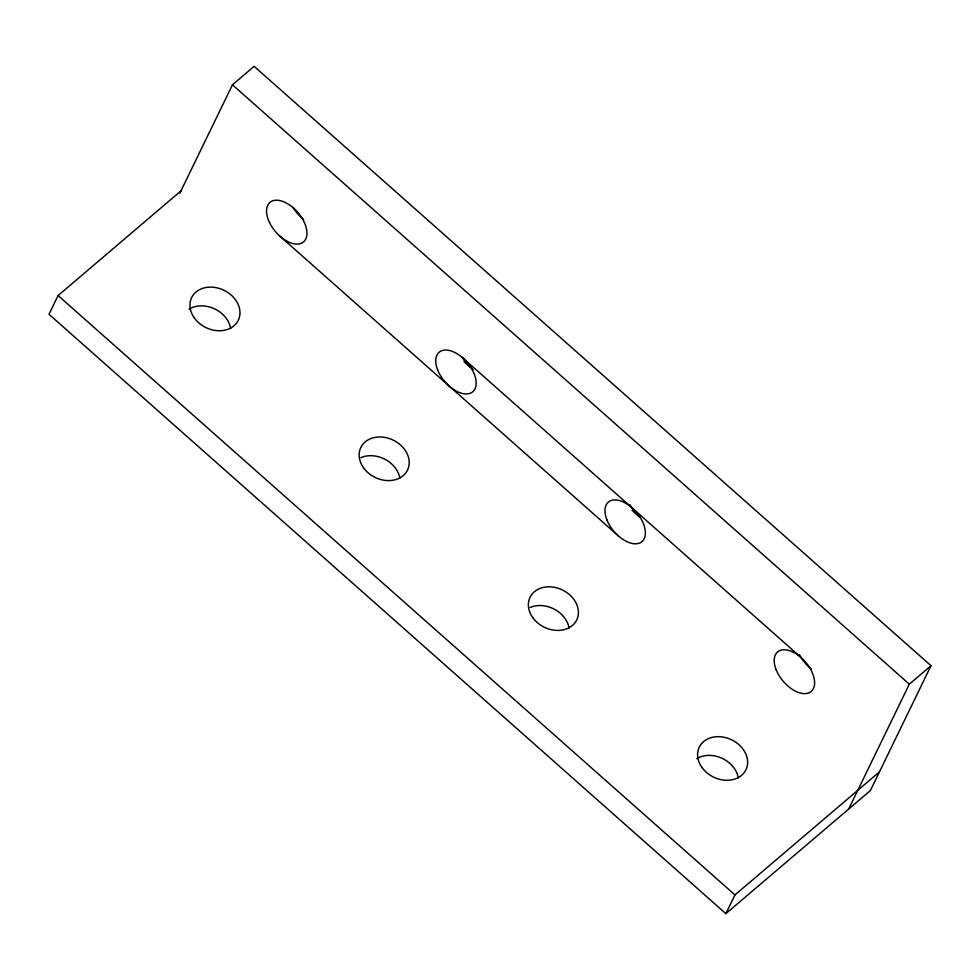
<?xml version="1.0" encoding="UTF-8"?>
<svg xmlns="http://www.w3.org/2000/svg" width="980" height="980" viewBox="0 0 980 980"><rect width="100%" height="100%" fill="white"/><g stroke="black" fill="none" stroke-linecap="round" stroke-linejoin="round"><path stroke-width="1.47" d="M181.619 190.341L58.09 295.556L49 314.286L725.861 913.654L870.375 790.578L931 665.714L254.139 66.346L232.456 84.807L179.83 193.195M725.861 913.654L734.963 894.924L879.464 771.848M848.692 809.039L909.33 684.175L931 665.714M232.456 84.807L909.33 684.175M462.793 357.957L801.223 657.641M463.969 361.51L473.107 369.607M632.039 510.335L640.038 517.428A25.946 14.737 49.6 0 1 630.152 504.835M279.937 236.204L618.368 535.889M58.09 295.556L734.963 894.924M189.103 309.141A25.946 20.727 25.9 0 1 214.375 308.774A25.946 20.727 25.9 0 1 230.631 328.374M360.897 457.636A25.946 20.727 25.9 0 1 399.852 478.216M530.119 607.477A25.946 20.727 25.9 0 1 569.074 628.058M696.755 758.667A25.946 20.727 25.9 0 1 722.027 758.3A25.946 20.727 25.9 0 1 738.283 777.899M470.829 367.586A25.946 14.737 49.6 0 1 462.217 357.271M303.629 219.422A25.946 14.737 49.6 0 1 293.008 207.429M811.281 668.948A25.946 14.737 49.6 0 1 799.374 654.677M194.322 317.949A25.946 20.727 25.9 0 0 237.552 321.636A25.946 20.727 25.9 0 0 212.991 287.226A25.946 20.727 25.9 0 0 194.322 317.949M363.543 467.791A25.946 20.727 25.9 0 0 406.774 471.478A25.946 20.727 25.9 0 0 382.212 437.068A25.946 20.727 25.9 0 0 363.543 467.791M532.765 617.633A25.946 20.727 25.9 0 0 575.983 621.32A25.946 20.727 25.9 0 0 551.422 586.91A25.946 20.727 25.9 0 0 532.765 617.633M701.974 767.475A25.946 20.727 25.9 0 0 745.204 771.162A25.946 20.727 25.9 0 0 720.643 736.752A25.946 20.727 25.9 0 0 701.974 767.475M268.471 220.169A25.946 14.737 49.6 0 0 303.371 242.072A25.946 14.737 49.6 0 0 288.414 204.22A25.946 14.737 49.6 0 0 268.471 220.169M437.68 370.011A25.946 14.737 49.6 0 0 472.593 391.914A25.946 14.737 49.6 0 0 457.636 354.074A25.946 14.737 49.6 0 0 437.68 370.011M606.902 519.853A25.946 14.737 49.6 0 0 641.814 541.756A25.946 14.737 49.6 0 0 626.845 503.916A25.946 14.737 49.6 0 0 606.902 519.853M776.123 669.695A25.946 14.737 49.6 0 0 811.024 691.598A25.946 14.737 49.6 0 0 796.066 653.758A25.946 14.737 49.6 0 0 776.123 669.695"/></g></svg>
